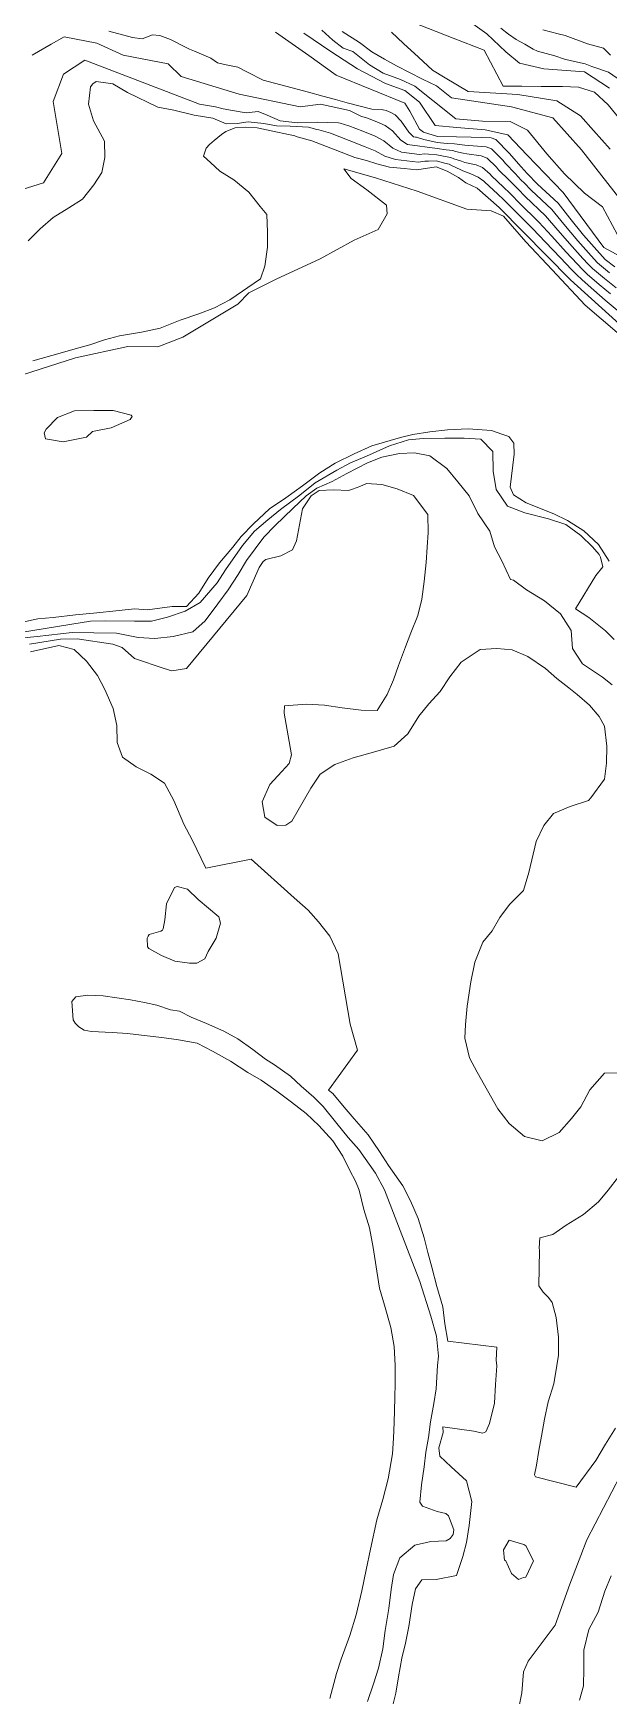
# Model space of a CAD drawing. Header units: metres. Extents: x 47 to 1988, y 46 to 663.
# Drawn here: x 1403.4 to 1483.5, y 315.3 to 546.6 of the extents above; entities that cross this region are included whole.
import ezdxf

# ---------------------------------------------------------------- set-up
doc = ezdxf.new("R2010")
doc.units = ezdxf.units.M
doc.layers.add('01_Fina', color=7, linetype='Continuous')

msp = doc.modelspace()

# ---------------------------------------------------------------- linework, layer by layer
at = {"layer": '01_Fina', "linetype": 'Continuous', "lineweight": 9}
for p, q in [((1459.53, 528.84), (1459.53, 528.84)), ((1474.7, 517.5), (1474.7, 517.5))]:
    msp.add_line(p, q, dxfattribs=at)
at = {"layer": '01_Fina', "lineweight": 9}
for points in [[(1485.02, 534.61), (1483.42, 536.63), (1481.49, 538.37), (1479.28, 539.08), (1477.04, 539.16), (1474.09, 539.18), (1471.39, 539.2), (1468.78, 539.22), (1466.14, 544.23), (1461.85, 545.9), (1453.92, 549)], [(1483.61, 538.95), (1480.09, 541.2), (1474.45, 541.63), (1471.05, 542.42), (1469.16, 544), (1466.51, 546.48), (1463.27, 548.81)], [(1403.28, 543.53), (1405.91, 545.05), (1407.72, 546.1), (1412.25, 545.18), (1415.93, 543.53), (1418.55, 543.02), (1422.17, 542.32), (1424.01, 540.54), (1432.05, 538.1), (1440.54, 536.35), (1443.37, 536.69), (1447.43, 535.84), (1449, 535.03), (1449.13, 534.99), (1449.93, 534.76), (1451.23, 534.26), (1452.39, 533.76), (1453.41, 532.99), (1454.58, 531.71), (1455.49, 531.11), (1459.59, 530.53), (1460.87, 530.35), (1461.77, 530.25), (1462.18, 530.14), (1463.23, 529.89), (1463.75, 529.79), (1465.73, 529.53), (1466.55, 529.19), (1467.85, 527.95), (1468.16, 527.6), (1469.65, 526.12), (1470.51, 525.24), (1470.86, 524.9), (1471.84, 523.89), (1474.67, 521.18), (1476.4, 519.17), (1478.38, 516.91), (1479.88, 515.25), (1480.63, 514.44), (1481.21, 513.86), (1482.87, 512.46), (1484.51, 511.15)], [(1483.6, 513.27), (1481.93, 514.65), (1481.44, 515.16), (1480.66, 516.03), (1479.19, 517.71), (1477.25, 520.01), (1475.56, 522.06), (1472.71, 524.75), (1471.73, 525.75), (1471.32, 526.16), (1470.48, 527.06), (1469.13, 528.48), (1468.73, 528.93), (1467.16, 530.5), (1466.43, 530.79), (1464.04, 530.97), (1463.44, 531.02), (1462.41, 531.14), (1462.03, 531.2), (1460.99, 531.26), (1459.63, 531.37), (1457.75, 531.82), (1456.74, 532.13), (1456.61, 532.14), (1456.33, 532.17), (1455.69, 532.81), (1454.62, 534.37), (1453.79, 535.24), (1453.17, 535.56), (1452.52, 535.81), (1452.12, 535.92), (1452.05, 535.94), (1450.51, 536.02), (1447.11, 536.92), (1445.45, 537.36), (1443.69, 537.83), (1441.7, 538.36), (1435.41, 540.03), (1433.23, 541.17), (1431.88, 541.88), (1430.26, 542.2), (1429.07, 542.44), (1428.11, 543.13), (1425.83, 544.09), (1425.16, 544.36), (1424.03, 544.93), (1423.06, 545.42), (1422.51, 545.69), (1421.05, 546.28), (1419.94, 546.36), (1419.31, 546.1), (1418.55, 545.78), (1417.24, 545.97), (1413.94, 546.87)], [(1484.34, 514.08), (1482.97, 515.11), (1481.44, 516.8), (1479.99, 518.51), (1478.09, 520.85), (1476.45, 522.94), (1473.58, 525.6), (1472.13, 527.09), (1471.31, 528.01), (1469.62, 529.91), (1467.78, 531.82), (1467.14, 532.05), (1464.32, 532.14), (1462.29, 532.15), (1459.66, 532.22), (1457.7, 532.83), (1457.17, 533.23), (1455.83, 535.75), (1455.11, 536.86), (1445.58, 540.73), (1441.75, 543.46), (1437.14, 546.75)], [(1441.07, 546.61), (1444.8, 544.02), (1448.51, 541.64), (1452.44, 539.59), (1455.11, 538.6), (1457.15, 536.99), (1459.35, 533.76), (1462.35, 533.47), (1466.29, 533.14), (1469.43, 532.43), (1472.11, 529.64), (1477.15, 524.44), (1482.78, 516.76), (1485.1, 515.53)], [(1484.68, 518.52), (1482.61, 522.44), (1480.1, 524.35), (1477.35, 527.02), (1474.85, 529.78), (1472.2, 533.1), (1469.78, 534.32), (1465.93, 534.37), (1462.21, 534.69), (1459.02, 537.21), (1456.5, 539.2), (1454.52, 540.13), (1452.1, 541.02), (1450.18, 542.16), (1447.87, 544.04), (1446.54, 544.49), (1445.12, 545.63), (1443.56, 547.01)], [(1486.39, 521.83), (1483.37, 525.68), (1479.68, 530.35), (1475.7, 534.83), (1469.96, 536.35), (1461.59, 537.58), (1459.51, 539.25), (1457.57, 540.18), (1453.96, 542.04), (1452.29, 542.97), (1450.54, 544.01), (1448.79, 545.27), (1446.41, 546.84)], [(1483.68, 530.44), (1481.36, 533.06), (1479.53, 535.11), (1476.27, 537.18), (1470.83, 538.05), (1463.93, 538.49), (1460.74, 540.37), (1458.95, 541.43), (1457.01, 543.24), (1454.95, 545.15), (1453.25, 546.74)], [(1484.67, 540.35), (1483.46, 541.17), (1481.13, 541.94), (1480.22, 542.3), (1478.29, 542.75), (1477.33, 542.97), (1475.98, 543.45), (1473.59, 544.1), (1472.99, 544.38), (1471.81, 545.06), (1470.62, 545.69), (1469.52, 546.47), (1468.49, 547.29)], [(1483.74, 543.54), (1482.77, 544.52), (1480.52, 545.09), (1477.44, 546.25), (1476.46, 546.51), (1474.33, 547.05)], [(1483.74, 510.31), (1482.14, 511.65), (1480.5, 513.06), (1479.81, 513.72), (1479.1, 514.48), (1477.58, 516.12), (1475.55, 518.33), (1473.77, 520.3), (1470.98, 523.03), (1469.98, 524.04), (1469.7, 524.32), (1468.82, 525.17), (1467.19, 526.72), (1466.97, 526.97), (1465.93, 527.88), (1465.02, 528.28), (1463.47, 528.62), (1463.02, 528.76), (1461.95, 529.13), (1461.52, 529.3), (1460.74, 529.43), (1459.56, 529.68), (1458.39, 529.76), (1457.86, 529.8), (1457.14, 529.69), (1454.65, 530.05), (1453.46, 530.6), (1452.2, 531.61), (1450.98, 532.28), (1449.29, 532.96), (1447.34, 533.71), (1446.14, 534.05), (1445.89, 534.11), (1442.94, 534.22), (1440.16, 534.1), (1437.75, 534.41), (1435.98, 535.16), (1434.7, 535.7), (1433.05, 535.5), (1431.16, 535.83), (1429.85, 536.05), (1428.79, 536.33), (1426.56, 536.7), (1410.6, 542.84), (1407.64, 540.87), (1406.18, 537.08), (1407.38, 529.87), (1404.83, 525.78), (1395.64, 522.89)], [(1484.64, 508.05), (1482.98, 509.47), (1481.41, 510.84), (1479.78, 512.27), (1479, 513), (1478.32, 513.71), (1476.77, 515.32), (1474.7, 517.5), (1472.88, 519.42), (1470.11, 522.18), (1469.11, 523.19), (1468.89, 523.4), (1467.99, 524.23), (1466.23, 525.84), (1466.09, 525.99), (1465.31, 526.56), (1464.31, 527.02), (1463.19, 527.45), (1462.81, 527.63), (1461.72, 528.12), (1461.26, 528.35), (1460.61, 528.52), (1459.53, 528.84), (1458.41, 528.8), (1457.91, 528.78), (1456.95, 528.64), (1453.81, 529), (1452.35, 529.5), (1450.99, 530.24), (1449.58, 530.8), (1447.35, 531.67), (1444.75, 532.67), (1443.15, 533.12), (1442.89, 533.2), (1441.71, 533.49), (1439.18, 533.66), (1437.27, 533.71), (1435.52, 534.03), (1433.33, 534.25), (1431.77, 534.01), (1430.26, 533.96), (1428.4, 534.76), (1425.82, 535.19), (1422.96, 535.88), (1420.75, 536.31), (1416.53, 538.32), (1414.49, 539.54), (1412.18, 539.86), (1411.7, 539.56), (1411.37, 539.1), (1411.1, 536.72), (1411.78, 534.39), (1413.35, 531.56), (1413.38, 529.27), (1412.95, 527.2), (1411.83, 525.48), (1410.25, 523.52), (1408.35, 522.31), (1406.17, 520.94), (1404.38, 519.39), (1402.73, 517.69)], [(1486.89, 503.04), (1480.21, 508.74), (1475.62, 513.66), (1471.96, 517.57), (1468.84, 521.12), (1467.11, 521.89), (1463.75, 522.12), (1456.84, 524.6), (1451.01, 526.48), (1446.61, 527.73), (1447.64, 526.39), (1449.82, 524.78), (1452.55, 522.68), (1452.66, 521.46), (1451.42, 519.3), (1448.07, 517.8), (1443.34, 515.18), (1437.2, 512.38), (1433.41, 510.46), (1431.87, 508.88), (1424.22, 504.3), (1420.73, 502.96), (1416.57, 503.01), (1409.31, 501.44), (1401.94, 499.07)]]:
    msp.add_lwpolyline(points, dxfattribs=at)
at = {"layer": '01_Fina', "linetype": 'Continuous', "lineweight": 9}
for points in [[(1403.36, 501), (1407.15, 502.08), (1409.23, 502.69), (1411.27, 503.25), (1413.35, 503.91), (1415.41, 504.47), (1418.5, 505), (1421.07, 505.56), (1423.87, 506.65), (1426.44, 507.56), (1428.64, 508.4), (1430.75, 509.51), (1435.02, 512.42), (1435.62, 514.19), (1435.99, 516.82), (1436, 518.9), (1435.9, 521.37), (1435, 522.5), (1433.39, 524.45), (1431.32, 526.2), (1429.37, 527.4), (1428.07, 528.58), (1427.1, 529.5), (1427.49, 530.6), (1427.96, 531.1), (1428.57, 531.68), (1429.61, 532.49), (1430.19, 532.91), (1431.5, 533.41), (1432.93, 533.49), (1434.59, 533.41), (1435.86, 533.14), (1439.83, 532.29), (1440.15, 532.19), (1442.16, 531.62), (1445.41, 530.37), (1448.17, 529.31), (1449.77, 528.86), (1451.23, 528.4), (1452.98, 527.94), (1455.02, 527.77), (1456.77, 527.6), (1459.49, 527.99), (1461, 527.4), (1462.59, 526.5), (1463.61, 525.76), (1465.2, 525.01), (1468.24, 522.34), (1478.18, 512.28), (1494.69, 497.36)], [(1410.82, 490.4), (1407.59, 489.75), (1405.13, 490.16), (1404.95, 491), (1405.22, 491.49), (1406.81, 493.13), (1409.16, 494.07), (1411.86, 494.08), (1414.52, 494.09), (1417.04, 493.47), (1417.18, 493.25), (1416.92, 492.83), (1414.25, 491.68), (1411.64, 491.17), (1410.82, 490.4)], [(1401.7, 464.6), (1404.07, 465.11), (1406.21, 465.3), (1409.32, 465.7), (1411.78, 465.91), (1415.38, 466.28), (1417.51, 466.49), (1419.31, 466.39), (1422.76, 466.84), (1424.75, 466.86), (1426.44, 468.67), (1427.74, 470.76), (1429.35, 472.92), (1431.18, 475.11), (1432.34, 476.57), (1434.07, 478.33), (1436.27, 480.42), (1438.58, 481.95), (1440.89, 483.64), (1443.29, 485.41), (1445.43, 486.78), (1448.07, 488.05), (1450.54, 489.17), (1454.49, 490.35), (1456.21, 490.74), (1458.59, 491.12), (1461.05, 491.41), (1463.91, 491.54), (1467.19, 491.33), (1468.62, 490.82), (1469.57, 490.48), (1470.28, 489.57), (1470.34, 488.02), (1469.79, 483.44), (1470.22, 482.39), (1472.01, 481.25), (1475.82, 479.74), (1477.73, 478.81), (1480.01, 477.36), (1482.05, 475.46), (1483.56, 473.15)], [(1401.11, 463.14), (1408.78, 464.39), (1411.39, 464.78), (1413.43, 464.85), (1417.5, 464.8), (1419.85, 464.8), (1422.11, 465.34), (1424.56, 466.18), (1426.66, 467.41), (1428.99, 470.13), (1430.17, 471.96), (1432.54, 475.32), (1434.22, 477.31), (1436.07, 478.87), (1437.81, 480.34), (1440.52, 482.34), (1442.62, 484.03), (1445.67, 485.79), (1447.57, 486.83), (1449.78, 487.77), (1452.99, 489.17), (1455.61, 490.01), (1457.67, 490.22), (1460.66, 490.23), (1463.36, 490.25), (1465.7, 490.1), (1467.34, 488.42), (1467.4, 485.67), (1467.84, 483.11), (1469.39, 480.81), (1471.82, 479.86), (1475.1, 479.01), (1477.53, 478.22), (1479.62, 476.7), (1481.21, 475.14), (1482.15, 474.09), (1482.33, 473.71), (1482.64, 472.35), (1481.67, 471.13), (1478.87, 466.51), (1480.69, 465.29), (1483.01, 463.46), (1484.22, 462.25)], [(1401.66, 462.44), (1403.96, 462.65), (1408.84, 463.21), (1411.85, 463.17), (1415.02, 463.13), (1418.02, 462.54), (1420.32, 462.4), (1422.9, 462.67), (1425.63, 463.32), (1427.33, 464.82), (1429.09, 467.19), (1430.54, 469.16), (1431.92, 471.27), (1433.1, 473.22), (1435.51, 476.46), (1437.06, 478.12), (1439.54, 480.46), (1441.37, 482.24), (1442.85, 483.29), (1444.99, 484.24), (1447.05, 485.32), (1449.94, 486.8), (1451.93, 487.62), (1454.38, 488.11), (1456.44, 488.23), (1458.61, 487.8), (1460.98, 486.04), (1462.47, 484.17), (1464.08, 482.21), (1465.28, 479.78), (1466.93, 477.32), (1467.59, 475.13), (1468.63, 473.17), (1469.83, 470.6), (1470.21, 470.5), (1472.06, 469.15), (1474.53, 467.62), (1476.76, 465.82), (1478.25, 463.5), (1478.45, 461.01), (1479.84, 458.86), (1482.62, 457.03), (1483.98, 455.92)], [(1402.88, 461.6), (1407.23, 462.28), (1409.52, 462.34), (1414.51, 461.62), (1415.77, 461.13), (1417.51, 459.62), (1421.64, 458.19), (1422.72, 457.89), (1424.75, 458.23), (1433.14, 468.39), (1434.01, 470.35), (1434.84, 472.26), (1435.42, 473.08), (1435.78, 473.36), (1437.87, 473.87), (1439.47, 474.73), (1440.06, 475.98), (1440.46, 478.2), (1440.89, 480.4), (1442.1, 482.23), (1443.18, 482.96), (1445.17, 483.07), (1447.3, 482.97), (1447.85, 483.14), (1448.87, 483.52), (1449.77, 483.93), (1451.91, 483.81), (1454.03, 483.19), (1456.34, 482.26), (1458.32, 479.63), (1458.38, 477.12), (1458.24, 475.1), (1458.09, 472.95), (1457.82, 470.3), (1457.5, 467.87), (1456.91, 465.6), (1455.97, 463.17), (1455.22, 461.24), (1454.23, 458.65), (1453.52, 456.62), (1452.67, 454.59), (1451.27, 452.38), (1449.02, 452.44), (1446.39, 452.75), (1443.95, 453.12), (1441.45, 453.27), (1438.39, 453.02), (1438.35, 451.98), (1438.89, 448.86), (1439.37, 446.19), (1439, 445.01), (1438.01, 443.88), (1436.35, 442.08), (1435.28, 439.68), (1435.65, 437.54), (1437.35, 436.36), (1438.58, 436.42), (1439.39, 436.98), (1442.05, 441.58), (1443.33, 443.53), (1445.39, 444.85), (1447.91, 445.77), (1450.74, 446.59), (1453.64, 447.43), (1455.51, 449.13), (1457.06, 451.6), (1458.45, 453.29), (1460.04, 455.02), (1461.37, 457.06), (1462.96, 459.1), (1465.61, 460.87), (1467.93, 460.98), (1470.04, 460.79), (1472.23, 459.88), (1474.69, 458.2), (1476.24, 456.82), (1477.95, 455.52), (1479.1, 454.61), (1480.82, 453.12), (1482.15, 451.54), (1482.88, 450.2), (1483.2, 447.43), (1483.19, 445.03), (1482.88, 442.83), (1481, 440.22), (1480.65, 439.83), (1478.11, 439.03), (1475.79, 438.04), (1474.44, 436.36), (1473.39, 434.17), (1472.36, 429.84), (1471.61, 427.33), (1469.67, 425.37), (1468.34, 423.59), (1467.25, 421.7), (1465.97, 420.13), (1464.87, 417.38), (1464.29, 414.61), (1463.79, 411.26), (1463.54, 408.71), (1463.48, 406.77), (1464.09, 404.04), (1465.19, 402.07), (1466.6, 399.5), (1468.05, 396.97), (1469.63, 394.91), (1471.78, 393.12), (1474.23, 392.53), (1476.59, 393.66), (1478.29, 395.6), (1479.61, 397.23), (1480.87, 399.59), (1482.89, 401.92), (1485.45, 401.96)], [(1403.03, 460.54), (1406.97, 461.39), (1409.09, 460.87), (1410.85, 459.25), (1412.37, 457.24), (1413.36, 455.31), (1414.53, 452.64), (1415.07, 450.27), (1415.08, 447.9), (1415.82, 445.9), (1417.72, 444.55), (1419.77, 443.5), (1421.69, 442.25), (1422.96, 439.84), (1424.39, 436.54), (1425.51, 434.4), (1427.43, 430.44), (1433.73, 431.71), (1439.73, 426.29), (1441.65, 424.58), (1443.12, 422.97), (1444.68, 420.99), (1445.83, 418.53), (1447.49, 408.72), (1448.54, 405.11), (1444.48, 399.54), (1445.08, 399.09), (1446.67, 397.2), (1448.05, 395.58), (1449.99, 393.35), (1451.59, 391.03), (1452.82, 389.1), (1454.85, 386.25), (1455.91, 384.15), (1456.95, 381.72), (1457.79, 379.04), (1458.31, 376.97), (1458.89, 374.92), (1459.55, 372.26), (1460.38, 369.4), (1460.69, 367.06), (1461.11, 364.66), (1467.92, 363.81), (1467.83, 361.99), (1467.93, 361.21), (1467.71, 358.63), (1467.58, 356.03), (1466.91, 353.17), (1466.39, 352.02), (1465.92, 351.83), (1464.71, 352.11), (1460.39, 352.75), (1460.45, 351.95), (1459.85, 349.8), (1460, 348.66), (1461.57, 347.18), (1463.68, 345.2), (1464.45, 342.35), (1464.05, 339), (1463.71, 336.65), (1463.16, 334.67), (1462.3, 332.05), (1459.47, 331.5), (1457.46, 331.45), (1456.62, 330.18), (1456.14, 328.01), (1455.67, 324.94), (1455.19, 322.64), (1454.71, 320.54), (1454.23, 317.94), (1453.85, 315.68), (1453.1, 312.7)], [(1408.98, 409.36), (1408.77, 411.9), (1409.35, 412.55), (1411.01, 412.78), (1413.14, 412.69), (1416.94, 412.11), (1418.88, 411.75), (1420.59, 411.38), (1422.52, 410.75), (1423.78, 410.54), (1425.41, 409.72), (1427.51, 408.84), (1429.94, 407.77), (1431.9, 406.7), (1433.96, 405.21), (1435.74, 403.88), (1436.97, 403.1), (1439.21, 401.5), (1440.69, 400.1), (1442.47, 398.6), (1443.77, 397.27), (1445.65, 394.92), (1447.21, 392.98), (1448.7, 391.31), (1451.01, 388.02), (1452.3, 385.7), (1457.21, 372.93), (1458.74, 368.13), (1459.51, 365.32), (1459.78, 362.55), (1459.65, 361.25), (1459.46, 358.03), (1459.17, 355.99), (1458.69, 353.44), (1458.4, 351.24), (1458.04, 349.21), (1457.8, 347.15), (1457.42, 344.65), (1457.22, 342.23), (1457.55, 341.71), (1459.6, 340.95), (1460.8, 340.67), (1461.2, 340.36), (1461.91, 338.41), (1461.83, 337.77), (1461.44, 337.18), (1460.87, 336.88), (1458.71, 336.76), (1456.5, 336.25), (1454.4, 334.52), (1453.54, 332.21), (1453.2, 330.08), (1452.91, 327.46), (1452.4, 324.39), (1452.05, 321.83), (1451.45, 319.14), (1450.76, 316.97), (1449.9, 314.54)], [(1444.69, 314.94), (1445.59, 318.41), (1446.26, 320.42), (1447.44, 323.69), (1448.35, 326.59), (1449.13, 329.92), (1449.73, 332.83), (1450.36, 335.69), (1451.22, 339.8), (1452.04, 342.63), (1452.81, 345.51), (1453.4, 348.96), (1453.52, 351.14), (1453.64, 353.34), (1453.73, 356.75), (1453.76, 358.81), (1453.77, 361.27), (1453.64, 363.88), (1453.15, 366.56), (1452.27, 369.66), (1451.61, 372.03), (1451.24, 374.38), (1450.73, 377.68), (1450.2, 380.39), (1449.43, 382.98), (1448.75, 385.64), (1448.26, 386.9), (1447.46, 388.38), (1446.5, 390.36), (1445.1, 392.53), (1443.13, 394.64), (1441.4, 396.32), (1439.34, 397.89), (1437.3, 399.43), (1435.11, 400.93), (1433.28, 402.02), (1430.86, 403.59), (1428.34, 405), (1426.23, 406.09), (1423.63, 406.57), (1421.29, 406.89), (1419.27, 407.1), (1416.53, 407.42), (1414.4, 407.59), (1411.51, 407.7), (1410.52, 407.92), (1409.75, 408.36), (1409.23, 408.89), (1408.97, 409.36)], [(1484.85, 387.5), (1483.38, 385.65), (1482.08, 384.01), (1479.98, 382.28), (1477.54, 380.77), (1475.7, 379.47), (1473.88, 379.02), (1473.78, 377.58), (1473.85, 377.29), (1473.74, 372.34), (1474.37, 371.47), (1475.1, 370.74), (1475.63, 370), (1476.19, 367.93), (1476.51, 365.2), (1476.48, 362.69), (1476.26, 361.24), (1475.86, 358.69), (1475.05, 356.22), (1474.54, 353.81), (1474.11, 351.42), (1473.75, 349.43), (1473.44, 347.4), (1473.14, 346.06), (1473.3, 345.79), (1478.95, 344.32), (1481.67, 348.03), (1483.02, 350.31), (1484.4, 352.54)], [(1485.08, 345.9), (1480.43, 337.03), (1478.08, 330.86), (1476.04, 325.13), (1472.25, 320.11), (1471.64, 318.66), (1471.4, 315.75), (1470.7, 312.22)], [(1469, 334.13), (1468.85, 335.6), (1469.61, 336.98), (1471.69, 336.34), (1471.97, 336.19), (1473.03, 334.09), (1471.94, 331.81), (1471.61, 331.79), (1470.93, 331.48), (1469.96, 332.31), (1469.1, 334.17)], [(1483.84, 331.99), (1482.95, 329.85), (1481.99, 326.96), (1480.69, 324.56), (1480.03, 321.67), (1480.02, 319.13), (1479.99, 316.7), (1479.41, 314.71)]]:
    msp.add_lwpolyline(points, dxfattribs=at)
msp.add_lwpolyline([(1429.45, 422.79), (1429.22, 423.67), (1426.34, 426.08), (1424.87, 427.54), (1423.45, 427.89), (1423.07, 427.73), (1421.95, 425.5), (1421.71, 423.25), (1421.5, 422.02), (1421.38, 421.83), (1421.17, 421.69), (1419.55, 421.19), (1419.41, 421), (1419.28, 420.7), (1419.32, 419.49), (1419.48, 419.27), (1421.24, 418.28), (1423.1, 417.5), (1425.16, 417.24), (1426.18, 417.23), (1427.28, 417.83), (1427.74, 418.84), (1428.85, 420.69)], close=True, dxfattribs=at)

doc.saveas('drawing.dxf')
